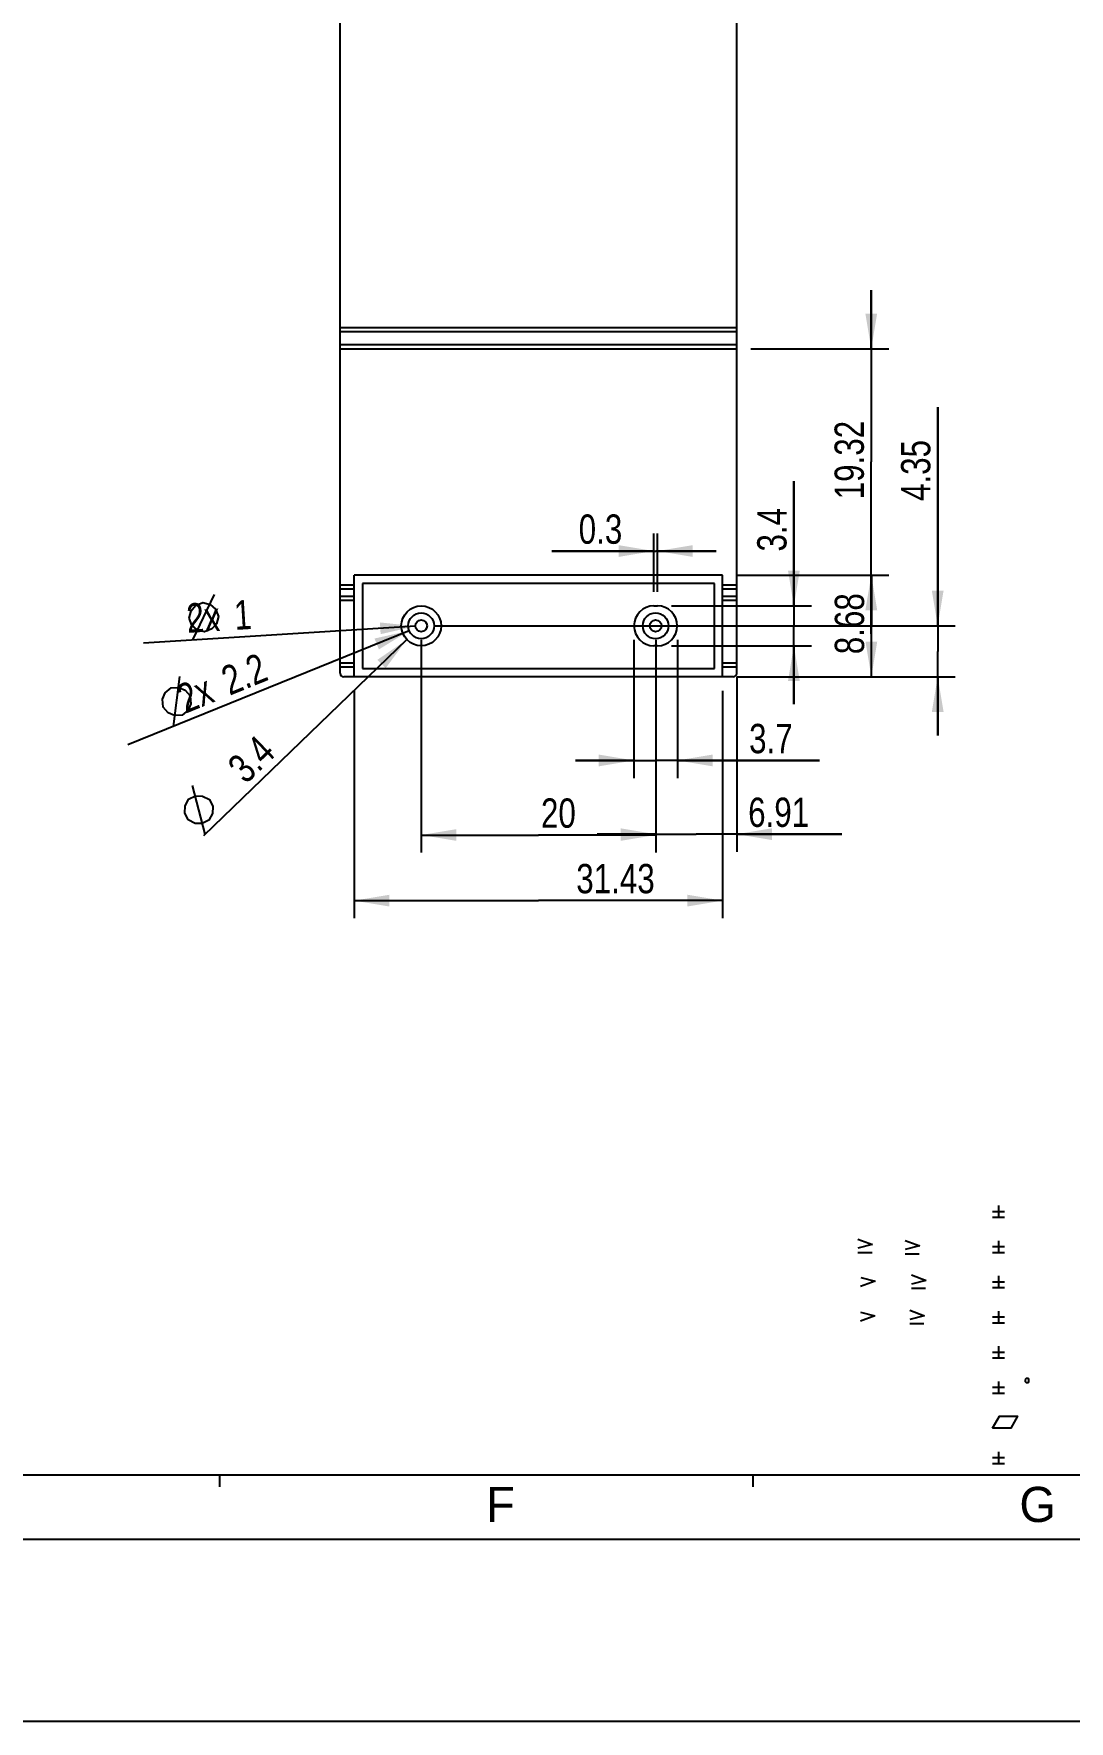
# Model space of a CAD drawing. Header units: millimetres. Extents: x 0 to 420, y 0 to 297.
# Drawn here: x 235.2 to 323.5, y 0 to 144 of the extents above; entities that cross this region are included whole.
import ezdxf

# ---------------------------------------------------------------- set-up
doc = ezdxf.new("R2010")
doc.units = ezdxf.units.MM
doc.header["$LTSCALE"] = 23.1
doc.layers.get('0').update_dxf_attribs({"linetype": 'CONTINUOUS'})
doc.layers.add('06___PRT_ALL_SURFS', color=7, linetype='CONTINUOUS')
doc.styles.get("Standard").update_dxf_attribs({"font": 'txt', "width": 0.8})
doc.styles.add('TEXTSTYLE_2', font='txt')
doc.dimstyles.new('DIMSTYLE_1', dxfattribs={"dimtxt": 2.5, "dimasz": 3, "dimexe": 1.5, "dimexo": 1.2, "dimtad": 1, "dimdsep": 46, "dimtxsty": 'STANDARD', "dimblk": '_FILLED', "dimblk1": '_FILLED', "dimblk2": '_FILLED', "dimcen": 0.09, "dimazin": 2, "dimtp": 0.01, "dimtm": 0.01, "dimtfac": 1, "dimtofl": 0, "dimtmove": 0, "dimatfit": 3, "dimldrblk": '_FILLED', "dimfxl": 1, "dimtolj": 1, "dimarcsym": 0})
doc.dimstyles.new('DIMSTYLE_2', dxfattribs={"dimtxt": 2.5, "dimasz": 3, "dimexe": 1.5, "dimexo": 1.2, "dimtad": 1, "dimdsep": 46, "dimtxsty": 'STANDARD', "dimblk": '_FILLED', "dimblk1": '_FILLED', "dimblk2": '_FILLED', "dimcen": 0.09, "dimazin": 2, "dimtp": 0.01, "dimtm": 0.01, "dimtfac": 1, "dimtofl": 0, "dimtmove": 0, "dimatfit": 1, "dimldrblk": '_FILLED', "dimfxl": 1, "dimtolj": 1, "dimarcsym": 0})

# ---------------------------------------------------------------- blocks, each defined once
blk = doc.blocks.new('SYM301_BL0', base_point=(310.53, 34.5))
at = {"color": 7, "linetype": 'CONTINUOUS'}
for p, q in [((309.91, 35.07), (311.15, 34.61)), ((311.12, 34.61), (309.91, 34.29)), ((309.91, 33.93), (311.1, 33.93))]:
    blk.add_line(p, q, dxfattribs=at)
blk = doc.blocks.new('SYM301_BL1', base_point=(310.67, 37.51))
at = {"color": 7, "linetype": 'CONTINUOUS'}
for p, q in [((310.05, 38.08), (311.29, 37.62)), ((311.26, 37.62), (310.05, 37.3)), ((310.05, 36.94), (311.24, 36.94))]:
    blk.add_line(p, q, dxfattribs=at)
blk = doc.blocks.new('SYM301_BL2', base_point=(310.12, 40.46))
at = {"color": 7, "linetype": 'CONTINUOUS'}
for p, q in [((309.5, 41.03), (310.74, 40.57)), ((310.72, 40.57), (309.5, 40.25)), ((309.5, 39.89), (310.7, 39.89))]:
    blk.add_line(p, q, dxfattribs=at)
blk = doc.blocks.new('SYM001_BL3', base_point=(306.31, 34.52))
at = {"color": 7, "linetype": 'CONTINUOUS'}
for p, q in [((306.93, 34.59), (305.69, 34.13)), ((305.71, 34.91), (306.93, 34.59))]:
    blk.add_line(p, q, dxfattribs=at)
blk = doc.blocks.new('SYM001_BL4', base_point=(306.31, 37.48))
at = {"color": 7, "linetype": 'CONTINUOUS'}
for p, q in [((306.93, 37.56), (305.69, 37.09)), ((305.72, 37.87), (306.93, 37.56))]:
    blk.add_line(p, q, dxfattribs=at)
blk = doc.blocks.new('SYM301_BL5', base_point=(306.09, 40.56))
at = {"color": 7, "linetype": 'CONTINUOUS'}
for p, q in [((305.47, 41.13), (306.71, 40.67)), ((306.69, 40.67), (305.47, 40.36)), ((305.47, 39.99), (306.67, 39.99))]:
    blk.add_line(p, q, dxfattribs=at)
blk = doc.blocks.new('_FILLED')
at = {"color": 0, "linetype": 'BYBLOCK'}
blk.add_solid([(0, 0), (-1, 0.167), (-1, -0.167)], dxfattribs=at)
blk = doc.blocks.new('*D13')
at = {"color": 7, "linetype": 'CONTINUOUS'}
blk.add_line((267.2, 93.05), (243.2, 83.3), dxfattribs=at)
at = {"color": 7, "linetype": 'CONTINUOUS', "xscale": 3, "yscale": 3, "zscale": 3, "rotation": 22.1200721067}
blk.add_blockref('_FILLED', (267.2, 93.05), dxfattribs=at)
at = {"color": 7, "linetype": 'CONTINUOUS', "insert": (254.37, 91.21), "char_height": 2.5, "width": 20, "attachment_point": 3, "rotation": 22.1201, "line_spacing_factor": 0.9}
blk.add_mtext('2x{\\ftxt;\\W0.0001;\\H0.0001;\\~}{\\ftxt;\\W1.3333333333;\\H2.5; }{\\ftxt;\\W0.0001;\\H0.0001;\\~}2.2', dxfattribs=at)
blk = doc.blocks.new('*D14')
at = {"color": 7, "linetype": 'CONTINUOUS'}
blk.add_line((267.72, 93.44), (244.54, 92), dxfattribs=at)
at = {"color": 7, "linetype": 'CONTINUOUS', "xscale": 3, "yscale": 3, "zscale": 3, "rotation": 3.5310146144}
blk.add_blockref('_FILLED', (267.72, 93.44), dxfattribs=at)
at = {"color": 7, "linetype": 'CONTINUOUS', "insert": (253.66, 95.7), "char_height": 2.5, "width": 14, "attachment_point": 3, "rotation": 3.531, "line_spacing_factor": 0.9}
blk.add_mtext('2x{\\ftxt;\\W0.0001;\\H0.0001;\\~}{\\ftxt;\\W1.3333333333;\\H2.5; }{\\ftxt;\\W0.0001;\\H0.0001;\\~}1', dxfattribs=at)
blk = doc.blocks.new('*D15')
at = {"color": 7, "linetype": 'CONTINUOUS'}
blk.add_line((266.99, 92.29), (249.65, 75.56), dxfattribs=at)
at = {"color": 7, "linetype": 'CONTINUOUS', "xscale": 3, "yscale": 3, "zscale": 3, "rotation": 43.9613178329}
blk.add_blockref('_FILLED', (266.99, 92.29), dxfattribs=at)
at = {"color": 7, "linetype": 'CONTINUOUS', "insert": (254.19, 84.28), "char_height": 2.5, "width": 14, "attachment_point": 3, "rotation": 43.9613, "line_spacing_factor": 0.9, "style": 'TEXTSTYLE_2'}
blk.add_mtext('{\\ftxt;\\W0.0001;\\H0.0001;\\~}{\\ftxt;\\W1.3333333333;\\H2.5; }{\\ftxt;\\W0.0001;\\H0.0001;\\~}{\\W0.8;3.4}', dxfattribs=at)
blk = doc.blocks.new('*D16')
at = {"color": 7, "linetype": 'CONTINUOUS'}
for p, q in [((295.13, 97.79), (308.12, 97.79)), ((306.62, 97.79), (306.62, 93.45)), ((306.62, 89.12), (306.62, 93.45)), ((296.03, 89.12), (308.12, 89.12))]:
    blk.add_line(p, q, dxfattribs=at)
at = {"color": 7, "linetype": 'CONTINUOUS', "xscale": 3, "yscale": 3, "zscale": 3}
for p, rotation in [((306.62, 97.79), 90), ((306.62, 89.12), 270)]:
    blk.add_blockref('_FILLED', p, dxfattribs=dict(at, rotation=rotation))
at = {"color": 7, "linetype": 'CONTINUOUS', "insert": (303.5, 93.65), "char_height": 2.5, "width": 8, "attachment_point": 2, "rotation": 90, "line_spacing_factor": 0.9}
blk.add_mtext('8.68', dxfattribs=at)
blk = doc.blocks.new('*D17')
at = {"color": 7, "linetype": 'CONTINUOUS'}
for p, q in [((306.61, 117.11), (306.61, 122.11)), ((306.61, 122.11), (306.61, 107.45)), ((296.33, 117.11), (308.11, 117.11)), ((306.61, 92.79), (306.61, 107.45)), ((295.13, 97.79), (308.11, 97.79)), ((306.61, 97.79), (306.61, 92.79))]:
    blk.add_line(p, q, dxfattribs=at)
at = {"color": 7, "linetype": 'CONTINUOUS', "xscale": 3, "yscale": 3, "zscale": 3}
for p, rotation in [((306.61, 117.11), 270), ((306.61, 97.79), 90)]:
    blk.add_blockref('_FILLED', p, dxfattribs=dict(at, rotation=rotation))
at = {"color": 7, "linetype": 'CONTINUOUS', "insert": (303.48, 107.61), "char_height": 2.5, "width": 10, "attachment_point": 2, "rotation": 90, "line_spacing_factor": 0.9}
blk.add_mtext('19.32', dxfattribs=at)
blk = doc.blocks.new('*D18')
at = {"color": 7, "linetype": 'CONTINUOUS'}
for p, q in [((262.5, 87.92), (262.5, 68.52)), ((293.93, 87.92), (293.93, 68.52)), ((262.5, 70.02), (278.22, 70.02)), ((293.93, 70.02), (278.22, 70.02))]:
    blk.add_line(p, q, dxfattribs=at)
at = {"color": 7, "linetype": 'CONTINUOUS', "xscale": 3, "yscale": 3, "zscale": 3, "rotation": 180}
blk.add_blockref('_FILLED', (262.5, 70.02), dxfattribs=at)
at = {"color": 7, "linetype": 'CONTINUOUS', "xscale": 3, "yscale": 3, "zscale": 3}
blk.add_blockref('_FILLED', (293.93, 70.02), dxfattribs=at)
at = {"color": 7, "linetype": 'CONTINUOUS', "insert": (284.79, 73.15), "char_height": 2.5, "width": 10, "attachment_point": 2, "line_spacing_factor": 0.9}
blk.add_mtext('31.43', dxfattribs=at)
blk = doc.blocks.new('*D19')
at = {"color": 7, "linetype": 'CONTINUOUS'}
for p, q in [((268.22, 92.27), (268.22, 74.12)), ((288.22, 92.27), (288.22, 74.12)), ((268.22, 75.62), (278.22, 75.62)), ((288.22, 75.62), (278.22, 75.62))]:
    blk.add_line(p, q, dxfattribs=at)
at = {"color": 7, "linetype": 'CONTINUOUS', "xscale": 3, "yscale": 3, "zscale": 3, "rotation": 180}
blk.add_blockref('_FILLED', (268.22, 75.62), dxfattribs=at)
at = {"color": 7, "linetype": 'CONTINUOUS', "xscale": 3, "yscale": 3, "zscale": 3}
blk.add_blockref('_FILLED', (288.22, 75.62), dxfattribs=at)
at = {"color": 7, "linetype": 'CONTINUOUS', "insert": (279.92, 78.74), "char_height": 2.5, "width": 4, "attachment_point": 2, "line_spacing_factor": 0.9}
blk.add_mtext('20', dxfattribs=at)
blk = doc.blocks.new('*D20')
at = {"color": 7, "linetype": 'CONTINUOUS'}
for p, q in [((288.22, 92.27), (288.22, 74.19)), ((295.13, 89.12), (295.13, 74.19)), ((288.22, 75.69), (283.22, 75.69)), ((283.22, 75.69), (291.67, 75.69)), ((304.11, 75.69), (291.67, 75.69)), ((295.13, 75.69), (304.11, 75.69))]:
    blk.add_line(p, q, dxfattribs=at)
at = {"color": 7, "linetype": 'CONTINUOUS', "xscale": 3, "yscale": 3, "zscale": 3}
blk.add_blockref('_FILLED', (288.22, 75.69), dxfattribs=at)
at = {"color": 7, "linetype": 'CONTINUOUS', "xscale": 3, "yscale": 3, "zscale": 3, "rotation": 180}
blk.add_blockref('_FILLED', (295.13, 75.69), dxfattribs=at)
at = {"color": 7, "linetype": 'CONTINUOUS', "insert": (296.11, 78.81), "char_height": 2.5, "width": 8, "attachment_point": 1, "line_spacing_factor": 0.9}
blk.add_mtext('6.91', dxfattribs=at)
blk = doc.blocks.new('*D21')
at = {"color": 7, "linetype": 'CONTINUOUS'}
for p, q in [((288.07, 96.37), (288.07, 101.35)), ((288.37, 96.37), (288.37, 101.35)), ((288.07, 99.85), (279.37, 99.85)), ((279.37, 99.85), (288.22, 99.85)), ((293.37, 99.85), (288.22, 99.85)), ((288.37, 99.85), (293.37, 99.85))]:
    blk.add_line(p, q, dxfattribs=at)
at = {"color": 7, "linetype": 'CONTINUOUS', "xscale": 3, "yscale": 3, "zscale": 3}
blk.add_blockref('_FILLED', (288.07, 99.85), dxfattribs=at)
at = {"color": 7, "linetype": 'CONTINUOUS', "xscale": 3, "yscale": 3, "zscale": 3, "rotation": 180}
blk.add_blockref('_FILLED', (288.37, 99.85), dxfattribs=at)
at = {"color": 7, "linetype": 'CONTINUOUS', "insert": (285.37, 102.97), "char_height": 2.5, "width": 6, "attachment_point": 3, "line_spacing_factor": 0.9}
blk.add_mtext('0.3', dxfattribs=at)
blk = doc.blocks.new('*D22')
at = {"color": 7, "linetype": 'CONTINUOUS'}
for p, q in [((286.37, 92.27), (286.37, 80.48)), ((290.07, 92.27), (290.07, 80.48)), ((286.37, 81.98), (281.37, 81.98)), ((281.37, 81.98), (288.22, 81.98)), ((302.19, 81.98), (288.22, 81.98)), ((290.07, 81.98), (302.19, 81.98))]:
    blk.add_line(p, q, dxfattribs=at)
at = {"color": 7, "linetype": 'CONTINUOUS', "xscale": 3, "yscale": 3, "zscale": 3}
blk.add_blockref('_FILLED', (286.37, 81.98), dxfattribs=at)
at = {"color": 7, "linetype": 'CONTINUOUS', "xscale": 3, "yscale": 3, "zscale": 3, "rotation": 180}
blk.add_blockref('_FILLED', (290.07, 81.98), dxfattribs=at)
at = {"color": 7, "linetype": 'CONTINUOUS', "insert": (296.19, 85.1), "char_height": 2.5, "width": 6, "attachment_point": 1, "line_spacing_factor": 0.9}
blk.add_mtext('3.7', dxfattribs=at)
blk = doc.blocks.new('*D23')
at = {"color": 7, "linetype": 'CONTINUOUS'}
for p, q in [((300.01, 95.17), (300.01, 105.81)), ((300.01, 105.81), (300.01, 93.47)), ((289.57, 95.17), (301.51, 95.17)), ((300.01, 86.77), (300.01, 93.47)), ((289.57, 91.77), (301.51, 91.77)), ((300.01, 91.77), (300.01, 86.77))]:
    blk.add_line(p, q, dxfattribs=at)
at = {"color": 7, "linetype": 'CONTINUOUS', "xscale": 3, "yscale": 3, "zscale": 3}
for p, rotation in [((300.01, 95.17), 270), ((300.01, 91.77), 90)]:
    blk.add_blockref('_FILLED', p, dxfattribs=dict(at, rotation=rotation))
at = {"color": 7, "linetype": 'CONTINUOUS', "insert": (296.88, 99.81), "char_height": 2.5, "width": 6, "attachment_point": 1, "rotation": 90, "line_spacing_factor": 0.9}
blk.add_mtext('3.4', dxfattribs=at)
blk = doc.blocks.new('*D26')
at = {"color": 7, "linetype": 'CONTINUOUS'}
for p, q in [((312.28, 93.47), (312.28, 112.12)), ((312.28, 112.12), (312.28, 91.29)), ((269.42, 93.47), (313.78, 93.47)), ((312.28, 84.12), (312.28, 91.29)), ((295.13, 89.12), (313.78, 89.12)), ((312.28, 89.12), (312.28, 84.12))]:
    blk.add_line(p, q, dxfattribs=at)
at = {"color": 7, "linetype": 'CONTINUOUS', "xscale": 3, "yscale": 3, "zscale": 3}
for p, rotation in [((312.28, 93.47), 270), ((312.28, 89.12), 90)]:
    blk.add_blockref('_FILLED', p, dxfattribs=dict(at, rotation=rotation))
at = {"color": 7, "linetype": 'CONTINUOUS', "insert": (309.15, 104.12), "char_height": 2.5, "width": 8, "attachment_point": 1, "rotation": 90, "line_spacing_factor": 0.9}
blk.add_mtext('4.35', dxfattribs=at)

msp = doc.modelspace()

# ---------------------------------------------------------------- linework, layer by layer
at = {"color": 7, "linetype": 'CONTINUOUS'}
for p, q in [((261.304, 118.923), (295.129, 118.923)), ((261.304, 118.569), (295.129, 118.569)), ((261.304, 117.462), (295.129, 117.462)), ((261.304, 117.109), (295.129, 117.109)), ((248.74, 92.264), (250.588, 96.135)), ((247.095, 84.881), (247.613, 89.139)), ((249.796, 75.701), (248.692, 79.847)), ((316.967, 43.5), (317.967, 43.5)), ((317.467, 44), (317.467, 43)), ((316.967, 43), (317.967, 43)), ((316.967, 40.5), (317.967, 40.5)), ((317.467, 41), (317.467, 40)), ((316.967, 40), (317.967, 40)), ((316.967, 37.5), (317.967, 37.5)), ((317.467, 38), (317.467, 37)), ((316.967, 37), (317.967, 37)), ((317.467, 35), (317.467, 34)), ((316.967, 34.5), (317.967, 34.5)), ((316.967, 34), (317.967, 34)), ((317.467, 32), (317.467, 31)), ((316.967, 31.5), (317.967, 31.5)), ((316.967, 31), (317.967, 31)), ((317.467, 29), (317.467, 28)), ((316.967, 28.5), (317.967, 28.5)), ((316.967, 28), (317.967, 28)), ((316.967, 22.5), (317.967, 22.5)), ((316.967, 22), (317.967, 22)), ((317.467, 23), (317.467, 22)), ((396, 21), (23.5, 21)), ((251, 21), (251, 20)), ((296.5, 21), (296.5, 20)), ((401, 15.5), (19, 15.5)), ((0, 0), (420, 0))]:
    msp.add_line(p, q, dxfattribs=at)
for points in [[(248.416, 94.123), (248.586, 94.759), (248.976, 95.201), (249.587, 95.447), (250.224, 95.278), (250.665, 94.888), (250.912, 94.277), (250.742, 93.64), (250.352, 93.198), (249.741, 92.952), (249.104, 93.121), (248.663, 93.512), (248.416, 94.123)], [(246.196, 86.539), (246.154, 87.197), (246.383, 87.74), (246.884, 88.168), (247.541, 88.211), (248.084, 87.981), (248.512, 87.481), (248.555, 86.823), (248.326, 86.281), (247.825, 85.852), (247.168, 85.81), (246.625, 86.039), (246.196, 86.539)], [(248.344, 76.906), (248.06, 77.501), (248.071, 78.09), (248.376, 78.674), (248.971, 78.958), (249.56, 78.947), (250.144, 78.642), (250.427, 78.047), (250.417, 77.458), (250.112, 76.874), (249.517, 76.59), (248.928, 76.601), (248.344, 76.906)], [(319.733, 29.167), (319.733, 29), (319.817, 28.917), (319.983, 28.917), (320.067, 29), (320.067, 29.167), (319.983, 29.25), (319.817, 29.25), (319.733, 29.167)], [(316.967, 25), (317.55, 26.042), (319.092, 26.042), (318.508, 25), (316.967, 25)]]:
    msp.add_lwpolyline(points, dxfattribs=at)
at = {"layer": '06___PRT_ALL_SURFS', "color": 7, "linetype": 'CONTINUOUS'}
for p, q in [((261.304, 89.416), (261.304, 203.516)), ((295.129, 89.416), (295.129, 203.516)), ((261.304, 96.973), (262.504, 96.973)), ((261.304, 96.619), (262.504, 96.619)), ((293.929, 97.792), (262.504, 97.792)), ((262.504, 89.116), (262.504, 97.792)), ((293.229, 97.092), (263.204, 97.092)), ((263.204, 97.092), (263.204, 89.816)), ((293.229, 89.816), (293.229, 97.092)), ((293.929, 89.116), (293.929, 97.792)), ((293.929, 96.973), (295.129, 96.973)), ((293.929, 96.619), (295.129, 96.619)), ((261.304, 96.012), (262.504, 96.012)), ((261.304, 95.659), (262.504, 95.659)), ((288.066, 95.166), (288.366, 95.166)), ((293.929, 96.012), (295.129, 96.012)), ((293.929, 95.659), (295.129, 95.659)), ((288.366, 91.766), (288.066, 91.766)), ((261.304, 90.323), (262.504, 90.323)), ((261.304, 89.969), (262.504, 89.969)), ((263.204, 89.816), (293.229, 89.816)), ((293.929, 90.323), (295.129, 90.323)), ((293.929, 89.969), (295.129, 89.969)), ((294.829, 89.116), (261.604, 89.116))]:
    msp.add_line(p, q, dxfattribs=at)
for centre, radius in [((268.216, 93.466), 1.7), ((268.216, 93.466), 1.1), ((268.216, 93.466), 0.5), ((288.216, 93.466), 1.1), ((288.216, 93.466), 0.5)]:
    msp.add_circle(centre, radius, dxfattribs=at)
for centre, radius, start, end in [((288.066, 93.466), 1.7, 90, 270), ((288.366, 93.466), 1.7, 270, 90), ((261.604, 89.416), 0.3, 180, 270), ((294.829, 89.416), 0.3, 270, 360)]:
    msp.add_arc(centre, radius, start, end, dxfattribs=at)

# ---------------------------------------------------------------- block references
at = {"color": 7, "linetype": 'CONTINUOUS'}
for name, p in [('SYM301_BL5', (306.094, 40.562)), ('SYM301_BL2', (310.124, 40.461)), ('SYM001_BL4', (306.315, 37.483)), ('SYM301_BL1', (310.669, 37.511)), ('SYM001_BL3', (306.306, 34.521)), ('SYM301_BL0', (310.529, 34.496))]:
    msp.add_blockref(name, p, dxfattribs=at)

# ---------------------------------------------------------------- texts
at = {"color": 7, "linetype": 'CONTINUOUS', "char_height": 3, "width": 3, "attachment_point": 1, "line_spacing_factor": 0.9, "style": 'TEXTSTYLE_2'}
for s, insert in [('F', (273.75, 20)), ('G', (319.25, 20))]:
    msp.add_mtext(s, dxfattribs=dict(at, insert=insert))

# ---------------------------------------------------------------- dimensions: what is measured, and where the dimension line sits
at = {"color": 7, "linetype": 'CONTINUOUS'}
for base, p1, p2, angle, picture, middle in [((306.609, 97.792), (295.129, 117.109), (293.929, 97.792), 270, '*D17', (306.609, 107.856)), ((312.275, 93.466), (293.929, 89.116), (268.216, 93.466), 90, '*D26', (312.275, 108.182)), ((300.009, 91.766), (288.366, 95.166), (288.366, 91.766), 270, '*D23', (300.009, 102.872)), ((306.625, 89.116), (293.929, 97.792), (294.829, 89.116), 270, '*D16', (306.625, 93.647)), ((288.216, 75.686), (295.129, 90.323), (288.216, 93.466), 180, '*D20', (299.863, 75.686)), ((262.503737601, 70.020004063), (293.928737601, 89.115837625), (262.503737601, 89.115837625), 180, '*D18', (284.848388672, 70.020004063))]:
    dim = msp.add_linear_dim(base=base, p1=p1, p2=p2, angle=angle, dimstyle='DIMSTYLE_1', dxfattribs=at)
    dim.commit()
    dim.dimension.update_dxf_attribs({"geometry": picture, "text_midpoint": middle, "dimtype": 160})
for base, p1, p2, picture, middle in [((288.366, 99.845), (288.066, 95.166), (288.366, 95.166), '*D21', (282.43, 99.845)), ((288.216, 75.617), (268.216, 93.466), (288.216, 93.466), '*D19', (279.923, 75.617)), ((290.066, 81.98), (286.366, 93.466), (290.066, 93.466), '*D22', (299.193, 81.98))]:
    dim = msp.add_linear_dim(base=base, p1=p1, p2=p2, dimstyle='DIMSTYLE_1', dxfattribs=at)
    dim.commit()
    dim.dimension.update_dxf_attribs({"geometry": picture, "text_midpoint": middle, "dimtype": 160})
for p1, p2, text, picture, middle in [((267.717, 93.435), (268.715, 93.497), '2x%%c<>', '*D14', (249.082, 94.164)), ((267.197, 93.052), (269.235, 93.88), '2x%%c<>', '*D13', (248.667, 87.544)), ((266.993, 92.286), (269.44, 94.646), '%%c<>', '*D15', (252.903, 81.303))]:
    dim = msp.add_diameter_dim_2p(p1=p1, p2=p2, text=text, dimstyle='DIMSTYLE_2', override={"dimpost": '<>'}, dxfattribs=at)
    dim.commit()
    dim.dimension.update_dxf_attribs({"geometry": picture, "text_midpoint": middle, "dimtype": 163})

doc.saveas('drawing.dxf')
